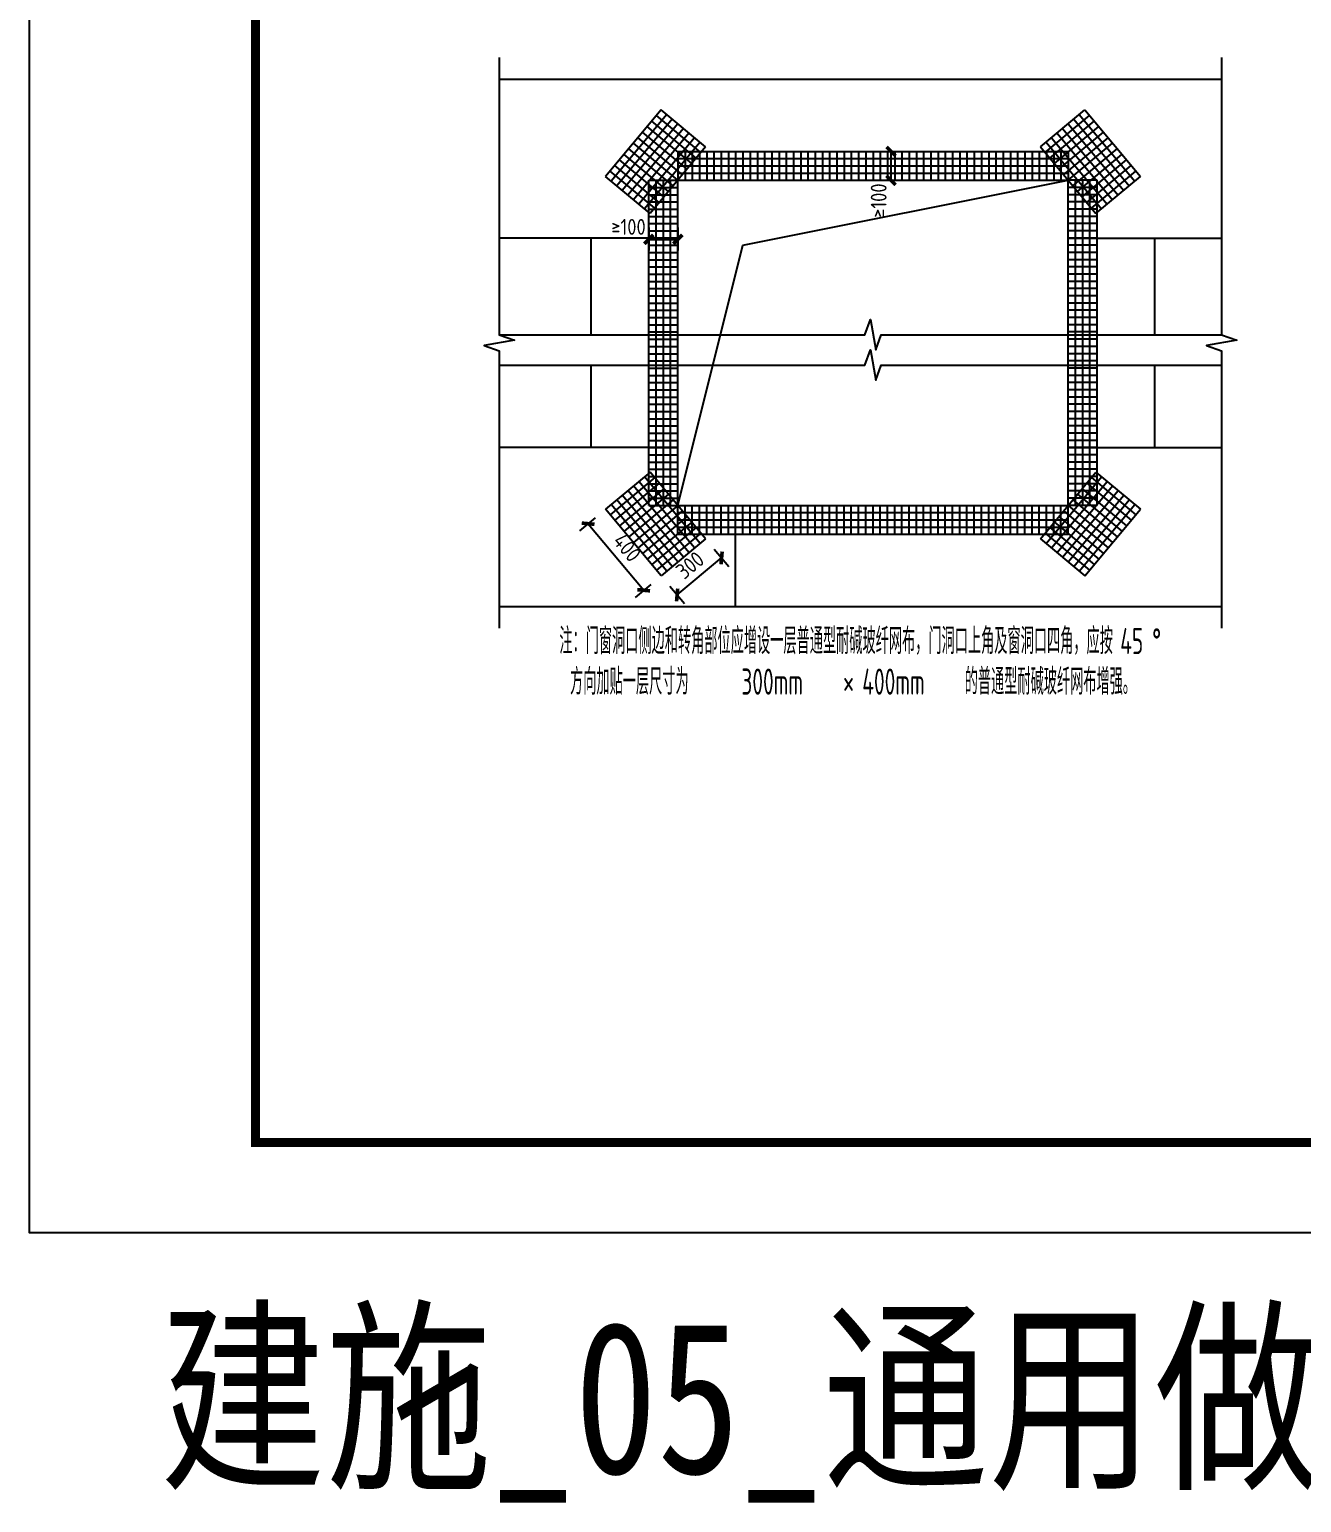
# Model space of a CAD drawing. Extents: x -518115 to 389031, y -231062 to 1628073.
# Drawn here: x -986 to 2533, y 921036 to 925113 of the extents above; entities that cross this region are included whole.
import ezdxf

# ---------------------------------------------------------------- set-up
doc = ezdxf.new("R2010")
doc.units = 0
doc.header["$LTSCALE"] = 1000
doc.header["$MEASUREMENT"] = 0
for name, color, linetype in [('PUB_DIM', 3, 'Continuous'), ('PUB_TEXT', 4, 'Continuous'), ('图框', 140, 'Continuous'), ('导图字', 7, 'Continuous')]:
    doc.layers.add(name, color=color, linetype=linetype)
doc.layers.add('yichutu', color=7, linetype='Continuous', true_color=0xffffff, plot=False)
doc.styles.get("Standard").update_dxf_attribs({"font": 'gbenor.shx', "bigfont": 'gbcbig.shx'})
doc.styles.add('STANDARD_T3', font='gbenor.shx', dxfattribs={"bigfont": 'gbcbig.shx'})
doc.styles.add('黑体', font='')
doc.styles.get('黑体').set_extended_font_data('SimHei')
doc.dimstyles.new('STANDARD&&50', dxfattribs={"dimtxt": 175, "dimasz": 50, "dimexe": 125, "dimexo": 150, "dimgap": 75, "dimtad": 1, "dimdec": 0, "dimzin": 0, "dimdsep": 46, "dimtxsty": 'STANDARD_T3', "dimblk": 'ARCHTICK', "dimcen": 0.09, "dimadec": 0, "dimazin": 0, "dimtfac": 1, "dimtdec": 0, "dimtix": 1, "dimtmove": 2, "dimatfit": 3, "dimfxl": 1, "dimtolj": 1, "dimtzin": 0, "dimarcsym": 0})

# ---------------------------------------------------------------- blocks, each defined once
blk = doc.blocks.new('_ArchTick')
at = {"color": 0, "linetype": 'ByBlock', "const_width": 0.4}
blk.add_lwpolyline([(-0.5, -0.5), (0.5, 0.5)], dxfattribs=at)
blk = doc.blocks.new('*D283')
at = {"layer": 'Defpoints', "color": 0, "transparency": 16777216}
for p in [(993626, 1046248), (993946, 1046248), (993946, 1045968)]:
    blk.add_point(p, dxfattribs=at)
at = {"layer": 'PUB_DIM', "color": 0, "lineweight": -2, "transparency": 16777216}
for p, q in [((993626, 1046098), (993626, 1045843)), ((993946, 1046098), (993946, 1045843)), ((993626, 1045968), (993946, 1045968))]:
    blk.add_line(p, q, dxfattribs=at)
at = {"layer": 'PUB_DIM', "color": 0, "lineweight": -2, "transparency": 16777216, "xscale": 100, "yscale": 100, "zscale": 100, "rotation": 180}
blk.add_blockref('_ArchTick', (993626, 1045968), dxfattribs=at)
at = {"layer": 'PUB_DIM', "color": 0, "lineweight": -2, "transparency": 16777216, "xscale": 100, "yscale": 100, "zscale": 100}
blk.add_blockref('_ArchTick', (993946, 1045968), dxfattribs=at)
at = {"layer": 'PUB_DIM', "color": 0, "transparency": 16777216, "insert": (993401, 1046106), "char_height": 175, "attachment_point": 5, "style": 'STANDARD_T3'}
blk.add_mtext('\\A1;≥100', dxfattribs=at)
blk = doc.blocks.new('*D284')
at = {"layer": 'Defpoints', "color": 0, "transparency": 16777216}
for p in [(996106, 1046942), (996306, 1046942), (996106, 1046622)]:
    blk.add_point(p, dxfattribs=at)
at = {"layer": 'PUB_DIM', "color": 0, "lineweight": -2, "transparency": 16777216}
for p, q in [((996256, 1046942), (996431, 1046942)), ((996306, 1046622), (996306, 1046942)), ((996256, 1046622), (996431, 1046622))]:
    blk.add_line(p, q, dxfattribs=at)
at = {"layer": 'PUB_DIM', "color": 0, "lineweight": -2, "transparency": 16777216, "xscale": 100, "yscale": 100, "zscale": 100}
for p, rotation in [((996306, 1046942), 90), ((996306, 1046622), 270)]:
    blk.add_blockref('_ArchTick', p, dxfattribs=dict(at, rotation=rotation))
at = {"layer": 'PUB_DIM', "color": 0, "transparency": 16777216, "insert": (996169, 1046397), "char_height": 175, "attachment_point": 5, "rotation": 90, "style": 'STANDARD_T3'}
blk.add_mtext('\\A1;≥100', dxfattribs=at)
blk = doc.blocks.new('*D285')
at = {"layer": 'Defpoints', "color": 0, "transparency": 16777216}
for p in [(993147, 1042981), (993762, 1042244), (993569, 1042083)]:
    blk.add_point(p, dxfattribs=at)
at = {"layer": 'PUB_DIM', "color": 0, "lineweight": -2, "transparency": 16777216}
for p, q in [((993032, 1042885), (992858, 1042740)), ((992954, 1042820), (993569, 1042083)), ((993647, 1042148), (993473, 1042003))]:
    blk.add_line(p, q, dxfattribs=at)
at = {"layer": 'PUB_DIM', "color": 0, "lineweight": -2, "transparency": 16777216, "xscale": 100, "yscale": 100, "zscale": 100}
for p, rotation in [((992954, 1042820), 129.8055710922439), ((993569, 1042083), 309.8055710922438)]:
    blk.add_blockref('_ArchTick', p, dxfattribs=dict(at, rotation=rotation))
at = {"layer": 'PUB_DIM', "color": 0, "transparency": 16777216, "insert": (993386, 1042556), "char_height": 175, "attachment_point": 5, "rotation": 309.8056, "style": 'STANDARD_T3'}
blk.add_mtext('\\A1;400', dxfattribs=at)
blk = doc.blocks.new('*D286')
at = {"layer": 'Defpoints', "color": 0, "transparency": 16777216}
for p in [(994254, 1042654), (994431, 1042441), (993762, 1042244)]:
    blk.add_point(p, dxfattribs=at)
at = {"layer": 'PUB_DIM', "color": 0, "lineweight": -2, "transparency": 16777216}
for p, q in [((994350, 1042538), (994511, 1042345)), ((993939, 1042031), (994431, 1042441)), ((993858, 1042129), (994019, 1041935))]:
    blk.add_line(p, q, dxfattribs=at)
at = {"layer": 'PUB_DIM', "color": 0, "lineweight": -2, "transparency": 16777216, "xscale": 100, "yscale": 100, "zscale": 100}
for p, rotation in [((994431, 1042441), 39.8055710922652), ((993939, 1042031), 219.8055710922652)]:
    blk.add_blockref('_ArchTick', p, dxfattribs=dict(at, rotation=rotation))
at = {"layer": 'PUB_DIM', "color": 0, "transparency": 16777216, "insert": (994081, 1042361), "char_height": 175, "attachment_point": 5, "rotation": 39.8056, "style": 'STANDARD_T3'}
blk.add_mtext('\\A1;300', dxfattribs=at)
blk = doc.blocks.new('*D287')
at = {"layer": 'Defpoints', "color": 0, "transparency": 16777216}
for p in [(993626, 1046248), (993946, 1046248), (993946, 1045968)]:
    blk.add_point(p, dxfattribs=at)
at = {"layer": 'PUB_DIM', "color": 0, "lineweight": -2, "transparency": 16777216}
for p, q in [((993626, 1046098), (993626, 1045843)), ((993946, 1046098), (993946, 1045843)), ((993626, 1045968), (993946, 1045968))]:
    blk.add_line(p, q, dxfattribs=at)
at = {"layer": 'PUB_DIM', "color": 0, "lineweight": -2, "transparency": 16777216, "xscale": 100, "yscale": 100, "zscale": 100, "rotation": 180}
blk.add_blockref('_ArchTick', (993626, 1045968), dxfattribs=at)
at = {"layer": 'PUB_DIM', "color": 0, "lineweight": -2, "transparency": 16777216, "xscale": 100, "yscale": 100, "zscale": 100}
blk.add_blockref('_ArchTick', (993946, 1045968), dxfattribs=at)
at = {"layer": 'PUB_DIM', "color": 0, "transparency": 16777216, "insert": (993401, 1046106), "char_height": 175, "attachment_point": 5, "style": 'STANDARD_T3'}
blk.add_mtext('\\A1;≥100', dxfattribs=at)
blk = doc.blocks.new('*D288')
at = {"layer": 'Defpoints', "color": 0, "transparency": 16777216}
for p in [(996106, 1046942), (996306, 1046942), (996106, 1046622)]:
    blk.add_point(p, dxfattribs=at)
at = {"layer": 'PUB_DIM', "color": 0, "lineweight": -2, "transparency": 16777216}
for p, q in [((996256, 1046942), (996431, 1046942)), ((996306, 1046622), (996306, 1046942)), ((996256, 1046622), (996431, 1046622))]:
    blk.add_line(p, q, dxfattribs=at)
at = {"layer": 'PUB_DIM', "color": 0, "lineweight": -2, "transparency": 16777216, "xscale": 100, "yscale": 100, "zscale": 100}
for p, rotation in [((996306, 1046942), 90), ((996306, 1046622), 270)]:
    blk.add_blockref('_ArchTick', p, dxfattribs=dict(at, rotation=rotation))
at = {"layer": 'PUB_DIM', "color": 0, "transparency": 16777216, "insert": (996169, 1046397), "char_height": 175, "attachment_point": 5, "rotation": 90, "style": 'STANDARD_T3'}
blk.add_mtext('\\A1;≥100', dxfattribs=at)
blk = doc.blocks.new('*D289')
at = {"layer": 'Defpoints', "color": 0, "transparency": 16777216}
for p in [(993147, 1042981), (993762, 1042244), (993569, 1042083)]:
    blk.add_point(p, dxfattribs=at)
at = {"layer": 'PUB_DIM', "color": 0, "lineweight": -2, "transparency": 16777216}
for p, q in [((993032, 1042885), (992858, 1042740)), ((992954, 1042820), (993569, 1042083)), ((993647, 1042148), (993473, 1042003))]:
    blk.add_line(p, q, dxfattribs=at)
at = {"layer": 'PUB_DIM', "color": 0, "lineweight": -2, "transparency": 16777216, "xscale": 100, "yscale": 100, "zscale": 100}
for p, rotation in [((992954, 1042820), 129.8055710922439), ((993569, 1042083), 309.8055710922438)]:
    blk.add_blockref('_ArchTick', p, dxfattribs=dict(at, rotation=rotation))
at = {"layer": 'PUB_DIM', "color": 0, "transparency": 16777216, "insert": (993386, 1042556), "char_height": 175, "attachment_point": 5, "rotation": 309.8056, "style": 'STANDARD_T3'}
blk.add_mtext('\\A1;400', dxfattribs=at)
blk = doc.blocks.new('*D290')
at = {"layer": 'Defpoints', "color": 0, "transparency": 16777216}
for p in [(994254, 1042654), (994431, 1042441), (993762, 1042244)]:
    blk.add_point(p, dxfattribs=at)
at = {"layer": 'PUB_DIM', "color": 0, "lineweight": -2, "transparency": 16777216}
for p, q in [((994350, 1042538), (994511, 1042345)), ((993939, 1042031), (994431, 1042441)), ((993858, 1042129), (994019, 1041935))]:
    blk.add_line(p, q, dxfattribs=at)
at = {"layer": 'PUB_DIM', "color": 0, "lineweight": -2, "transparency": 16777216, "xscale": 100, "yscale": 100, "zscale": 100}
for p, rotation in [((994431, 1042441), 39.8055710922652), ((993939, 1042031), 219.8055710922652)]:
    blk.add_blockref('_ArchTick', p, dxfattribs=dict(at, rotation=rotation))
at = {"layer": 'PUB_DIM', "color": 0, "transparency": 16777216, "insert": (994081, 1042361), "char_height": 175, "attachment_point": 5, "rotation": 39.8056, "style": 'STANDARD_T3'}
blk.add_mtext('\\A1;300', dxfattribs=at)
blk = doc.blocks.new('yct-841-594-84100-59399.9999999999-100-1000.0')
at = {"layer": 'yichutu', "color": 7, "true_color": 0xffffff}
blk.add_lwpolyline([(0, 0), (0, 59400), (84100, 59400), (84100, 0)], close=True, dxfattribs=at)
blk = doc.blocks.new('A$C72245D93')
at = {"layer": '图框'}
blk.add_lwpolyline([(0, 0), (21025, 0), (21025, -14850), (0, -14850)], close=True, dxfattribs=at)
blk.add_lwpolyline([(0, 0), (21025, 0), (21025, -14850), (0, -14850)], close=True, dxfattribs=at)
at = {"layer": '图框', "const_width": 25}
blk.add_lwpolyline([(20775, -14600), (20775, -250), (625, -250), (625, -14600)], close=True, dxfattribs=at)
blk = doc.blocks.new('A$C724B30CC')
for p, q in [((-3438.4, 4211.3), (4555.8, 4211.3)), ((-3438.4, 4211.3), (4555.8, 4211.3)), ((-1646.4, 3869.8), (-2261, 3132.3)), ((-1646.4, 3869.8), (-2261, 3132.3)), ((-1585, 3818.5), (-2199.5, 3081.1)), ((-1585, 3818.5), (-2199.5, 3081.1)), ((-1523.5, 3767.3), (-2138.1, 3029.8)), ((-1523.5, 3767.3), (-2138.1, 3029.8)), ((-1206, 3398.6), (-1697.6, 3808.3)), ((-1206, 3398.6), (-1697.6, 3808.3)), ((-1154.8, 3460), (-1646.4, 3869.8)), ((-1154.8, 3460), (-1646.4, 3869.8)), ((2550.7, 3460), (3042.3, 3869.8)), ((2550.7, 3460), (3042.3, 3869.8)), ((2601.9, 3398.6), (3093.5, 3808.3)), ((2601.9, 3398.6), (3093.5, 3808.3)), ((2919.4, 3767.3), (3534, 3029.8)), ((2919.4, 3767.3), (3534, 3029.8)), ((2980.9, 3818.5), (3595.4, 3081.1)), ((2980.9, 3818.5), (3595.4, 3081.1)), ((3042.3, 3869.8), (3656.9, 3132.3)), ((3042.3, 3869.8), (3656.9, 3132.3)), ((-1462.1, 3716.1), (-2076.6, 2978.6)), ((-1462.1, 3716.1), (-2076.6, 2978.6)), ((-1400.6, 3664.9), (-2015.2, 2927.4)), ((-1400.6, 3664.9), (-2015.2, 2927.4)), ((-1339.1, 3613.7), (-1953.7, 2876.2)), ((-1339.1, 3613.7), (-1953.7, 2876.2)), ((-1359.6, 3214.2), (-1851.3, 3623.9)), ((-1359.6, 3214.2), (-1851.3, 3623.9)), ((-1308.4, 3275.7), (-1800.1, 3685.4)), ((-1308.4, 3275.7), (-1800.1, 3685.4)), ((-1257.2, 3337.1), (-1748.9, 3746.8)), ((-1257.2, 3337.1), (-1748.9, 3746.8)), ((2653.1, 3337.1), (3144.7, 3746.8)), ((2653.1, 3337.1), (3144.7, 3746.8)), ((2704.3, 3275.7), (3196, 3685.4)), ((2704.3, 3275.7), (3196, 3685.4)), ((2735, 3613.7), (3349.6, 2876.2)), ((2735, 3613.7), (3349.6, 2876.2)), ((2755.5, 3214.2), (3247.2, 3623.9)), ((2755.5, 3214.2), (3247.2, 3623.9)), ((2796.5, 3664.9), (3411.1, 2927.4)), ((2796.5, 3664.9), (3411.1, 2927.4)), ((2857.9, 3716.1), (3472.5, 2978.6)), ((2857.9, 3716.1), (3472.5, 2978.6)), ((-1513.3, 3029.8), (-2004.9, 3439.6)), ((-1513.3, 3029.8), (-2004.9, 3439.6)), ((-1462.1, 3091.3), (-1953.7, 3501)), ((-1462.1, 3091.3), (-1953.7, 3501)), ((-1410.8, 3152.8), (-1902.5, 3562.5)), ((-1410.8, 3152.8), (-1902.5, 3562.5)), ((-1277.7, 3562.5), (-1892.3, 2825)), ((-1277.7, 3562.5), (-1892.3, 2825)), ((-1216.2, 3511.3), (-1830.8, 2773.8)), ((-1216.2, 3511.3), (-1830.8, 2773.8)), ((-1154.8, 3460), (-1769.3, 2722.5)), ((-1154.8, 3460), (-1769.3, 2722.5)), ((2550.7, 3460), (3165.2, 2722.5)), ((2550.7, 3460), (3165.2, 2722.5)), ((2612.1, 3511.3), (3226.7, 2773.8)), ((2612.1, 3511.3), (3226.7, 2773.8)), ((2673.6, 3562.5), (3288.2, 2825)), ((2673.6, 3562.5), (3288.2, 2825)), ((2806.7, 3152.8), (3298.4, 3562.5)), ((2806.7, 3152.8), (3298.4, 3562.5)), ((2857.9, 3091.3), (3349.6, 3501)), ((2857.9, 3091.3), (3349.6, 3501)), ((2909.2, 3029.8), (3400.8, 3439.6)), ((2909.2, 3029.8), (3400.8, 3439.6)), ((-1615.7, 2906.9), (-2107.4, 3316.6)), ((-1615.7, 2906.9), (-2107.4, 3316.6)), ((-1564.5, 2968.4), (-2056.1, 3378.1)), ((-1564.5, 2968.4), (-2056.1, 3378.1)), ((-1462.1, 3411.3), (-1462.1, 3091.3)), ((-1462.1, 3411.3), (2857.9, 3411.3)), ((-1462.1, 3411.3), (-1462.1, 3091.3)), ((-1462.1, 3411.3), (2857.9, 3411.3)), ((-1462.1, 3331.3), (2857.9, 3331.3)), ((-1462.1, 3331.3), (2857.9, 3331.3)), ((-1382.1, 3411.3), (-1382.1, 3091.3)), ((-1382.1, 3411.3), (-1382.1, 3091.3)), ((-1302.1, 3411.3), (-1302.1, 3091.3)), ((-1302.1, 3411.3), (-1302.1, 3091.3)), ((-1222.1, 3411.3), (-1222.1, 3091.3)), ((-1222.1, 3411.3), (-1222.1, 3091.3)), ((-1142.1, 3411.3), (-1142.1, 3091.3)), ((-1142.1, 3411.3), (-1142.1, 3091.3)), ((-1062.1, 3411.3), (-1062.1, 3091.3)), ((-1062.1, 3411.3), (-1062.1, 3091.3)), ((-982.1, 3411.3), (-982.1, 3091.3)), ((-982.1, 3411.3), (-982.1, 3091.3)), ((-902.1, 3411.3), (-902.1, 3091.3)), ((-902.1, 3411.3), (-902.1, 3091.3)), ((-822.1, 3411.3), (-822.1, 3091.3)), ((-822.1, 3411.3), (-822.1, 3091.3)), ((-742.1, 3411.3), (-742.1, 3091.3)), ((-742.1, 3411.3), (-742.1, 3091.3)), ((-662.1, 3411.3), (-662.1, 3091.3)), ((-662.1, 3411.3), (-662.1, 3091.3)), ((-582.1, 3411.3), (-582.1, 3091.3)), ((-582.1, 3411.3), (-582.1, 3091.3)), ((-502.1, 3411.3), (-502.1, 3091.3)), ((-502.1, 3411.3), (-502.1, 3091.3)), ((-422.1, 3411.3), (-422.1, 3091.3)), ((-422.1, 3411.3), (-422.1, 3091.3)), ((-342.1, 3411.3), (-342.1, 3091.3)), ((-342.1, 3411.3), (-342.1, 3091.3)), ((-262.1, 3411.3), (-262.1, 3091.3)), ((-262.1, 3411.3), (-262.1, 3091.3)), ((-182.1, 3411.3), (-182.1, 3091.3)), ((-182.1, 3411.3), (-182.1, 3091.3)), ((-102.1, 3411.3), (-102.1, 3091.3)), ((-102.1, 3411.3), (-102.1, 3091.3)), ((-22.1, 3411.3), (-22.1, 3091.3)), ((-22.1, 3411.3), (-22.1, 3091.3)), ((57.9, 3411.3), (57.9, 3091.3)), ((57.9, 3411.3), (57.9, 3091.3)), ((137.9, 3411.3), (137.9, 3091.3)), ((137.9, 3411.3), (137.9, 3091.3)), ((217.9, 3411.3), (217.9, 3091.3)), ((217.9, 3411.3), (217.9, 3091.3)), ((297.9, 3411.3), (297.9, 3091.3)), ((297.9, 3411.3), (297.9, 3091.3)), ((377.9, 3411.3), (377.9, 3091.3)), ((377.9, 3411.3), (377.9, 3091.3)), ((457.9, 3411.3), (457.9, 3091.3)), ((457.9, 3411.3), (457.9, 3091.3)), ((537.9, 3411.3), (537.9, 3091.3)), ((537.9, 3411.3), (537.9, 3091.3)), ((617.9, 3411.3), (617.9, 3091.3)), ((617.9, 3411.3), (617.9, 3091.3)), ((697.9, 3411.3), (697.9, 3091.3)), ((697.9, 3411.3), (697.9, 3091.3)), ((777.9, 3411.3), (777.9, 3091.3)), ((777.9, 3411.3), (777.9, 3091.3)), ((857.9, 3411.3), (857.9, 3091.3)), ((857.9, 3411.3), (857.9, 3091.3)), ((937.9, 3411.3), (937.9, 3091.3)), ((937.9, 3411.3), (937.9, 3091.3)), ((1017.9, 3411.3), (1017.9, 3091.3)), ((1017.9, 3411.3), (1017.9, 3091.3)), ((1097.9, 3411.3), (1097.9, 3091.3)), ((1097.9, 3411.3), (1097.9, 3091.3)), ((1177.9, 3411.3), (1177.9, 3091.3)), ((1177.9, 3411.3), (1177.9, 3091.3)), ((1257.9, 3411.3), (1257.9, 3091.3)), ((1257.9, 3411.3), (1257.9, 3091.3)), ((1337.9, 3411.3), (1337.9, 3091.3)), ((1337.9, 3411.3), (1337.9, 3091.3)), ((1417.9, 3411.3), (1417.9, 3091.3)), ((1417.9, 3411.3), (1417.9, 3091.3)), ((1497.9, 3411.3), (1497.9, 3091.3)), ((1497.9, 3411.3), (1497.9, 3091.3)), ((1577.9, 3411.3), (1577.9, 3091.3)), ((1577.9, 3411.3), (1577.9, 3091.3)), ((1657.9, 3411.3), (1657.9, 3091.3)), ((1657.9, 3411.3), (1657.9, 3091.3)), ((1737.9, 3411.3), (1737.9, 3091.3)), ((1737.9, 3411.3), (1737.9, 3091.3)), ((1817.9, 3411.3), (1817.9, 3091.3)), ((1817.9, 3411.3), (1817.9, 3091.3)), ((1897.9, 3411.3), (1897.9, 3091.3)), ((1897.9, 3411.3), (1897.9, 3091.3)), ((1977.9, 3411.3), (1977.9, 3091.3)), ((1977.9, 3411.3), (1977.9, 3091.3)), ((2057.9, 3411.3), (2057.9, 3091.3)), ((2057.9, 3411.3), (2057.9, 3091.3)), ((2137.9, 3411.3), (2137.9, 3091.3)), ((2137.9, 3411.3), (2137.9, 3091.3)), ((2217.9, 3411.3), (2217.9, 3091.3)), ((2217.9, 3411.3), (2217.9, 3091.3)), ((2297.9, 3411.3), (2297.9, 3091.3)), ((2297.9, 3411.3), (2297.9, 3091.3)), ((2377.9, 3411.3), (2377.9, 3091.3)), ((2377.9, 3411.3), (2377.9, 3091.3)), ((2457.9, 3411.3), (2457.9, 3091.3)), ((2457.9, 3411.3), (2457.9, 3091.3)), ((2537.9, 3411.3), (2537.9, 3091.3)), ((2537.9, 3411.3), (2537.9, 3091.3)), ((2617.9, 3411.3), (2617.9, 3091.3)), ((2617.9, 3411.3), (2617.9, 3091.3)), ((2697.9, 3411.3), (2697.9, 3091.3)), ((2697.9, 3411.3), (2697.9, 3091.3)), ((2777.9, 3411.3), (2777.9, 3091.3)), ((2777.9, 3411.3), (2777.9, 3091.3)), ((2857.9, 3411.3), (2857.9, 3091.3)), ((2857.9, 3411.3), (2857.9, 3091.3)), ((2960.4, 2968.4), (3452, 3378.1)), ((2960.4, 2968.4), (3452, 3378.1)), ((3011.6, 2906.9), (3503.3, 3316.6)), ((3011.6, 2906.9), (3503.3, 3316.6)), ((-1769.3, 2722.5), (-2261, 3132.3)), ((-1769.3, 2722.5), (-2261, 3132.3)), ((-1718.1, 2784), (-2209.8, 3193.7)), ((-1718.1, 2784), (-2209.8, 3193.7)), ((-1666.9, 2845.5), (-2158.6, 3255.2)), ((-1666.9, 2845.5), (-2158.6, 3255.2)), ((-1462.1, 3251.3), (2857.9, 3251.3)), ((-1462.1, 3251.3), (2857.9, 3251.3)), ((-1462.1, 3171.3), (2857.9, 3171.3)), ((-1462.1, 3171.3), (2857.9, 3171.3)), ((3062.8, 2845.5), (3554.5, 3255.2)), ((3062.8, 2845.5), (3554.5, 3255.2)), ((3114, 2784), (3605.7, 3193.7)), ((3114, 2784), (3605.7, 3193.7)), ((3165.2, 2722.5), (3656.9, 3132.3)), ((3165.2, 2722.5), (3656.9, 3132.3)), ((-1782.1, -508.7), (-1782.1, 3091.3)), ((-1782.1, 3091.3), (-1462.1, 3091.3)), ((-1782.1, -508.7), (-1782.1, 3091.3)), ((-1782.1, 3091.3), (-1462.1, 3091.3)), ((-1782.1, 3011.3), (-1462.1, 3011.3)), ((-1782.1, 3011.3), (-1462.1, 3011.3)), ((-1702.1, -508.7), (-1702.1, 3091.3)), ((-1702.1, -508.7), (-1702.1, 3091.3)), ((-1622.1, -508.7), (-1622.1, 3091.3)), ((-1622.1, -508.7), (-1622.1, 3091.3)), ((-1542.1, -508.7), (-1542.1, 3091.3)), ((-1542.1, -508.7), (-1542.1, 3091.3)), ((-1462.1, 3091.3), (2857.9, 3091.3)), ((-1462.1, -508.7), (-1462.1, 3091.3)), ((-1462.1, 3091.3), (2857.9, 3091.3)), ((-1462.1, -508.7), (-1462.1, 3091.3)), ((-742.1, 2371.3), (2857.9, 3091.3)), ((-742.1, 2371.3), (2857.9, 3091.3)), ((2857.9, -508.7), (2857.9, 3091.3)), ((3177.9, 3091.3), (2857.9, 3091.3)), ((2857.9, -508.7), (2857.9, 3091.3)), ((3177.9, 3091.3), (2857.9, 3091.3)), ((3177.9, 3011.3), (2857.9, 3011.3)), ((3177.9, 3011.3), (2857.9, 3011.3)), ((2937.9, -508.7), (2937.9, 3091.3)), ((2937.9, -508.7), (2937.9, 3091.3)), ((3017.9, -508.7), (3017.9, 3091.3)), ((3017.9, -508.7), (3017.9, 3091.3)), ((3097.9, -508.7), (3097.9, 3091.3)), ((3097.9, -508.7), (3097.9, 3091.3)), ((3177.9, -508.7), (3177.9, 3091.3)), ((3177.9, -508.7), (3177.9, 3091.3)), ((-1782.1, 2931.3), (-1462.1, 2931.3)), ((-1782.1, 2931.3), (-1462.1, 2931.3)), ((-1782.1, 2851.3), (-1462.1, 2851.3)), ((-1782.1, 2851.3), (-1462.1, 2851.3)), ((3177.9, 2931.3), (2857.9, 2931.3)), ((3177.9, 2931.3), (2857.9, 2931.3)), ((3177.9, 2851.3), (2857.9, 2851.3)), ((3177.9, 2851.3), (2857.9, 2851.3)), ((-1782.1, 2771.3), (-1462.1, 2771.3)), ((-1782.1, 2771.3), (-1462.1, 2771.3)), ((-1782.1, 2691.3), (-1462.1, 2691.3)), ((-1782.1, 2691.3), (-1462.1, 2691.3)), ((-1782.1, 2611.3), (-1462.1, 2611.3)), ((-1782.1, 2611.3), (-1462.1, 2611.3)), ((3177.9, 2771.3), (2857.9, 2771.3)), ((3177.9, 2771.3), (2857.9, 2771.3)), ((3177.9, 2691.3), (2857.9, 2691.3)), ((3177.9, 2691.3), (2857.9, 2691.3)), ((3177.9, 2611.3), (2857.9, 2611.3)), ((3177.9, 2611.3), (2857.9, 2611.3)), ((-1462.1, 2451.3), (-3438.4, 2451.3)), ((-1462.1, 2451.3), (-3438.4, 2451.3)), ((-2422.1, 1381.3), (-2422.1, 2451.3)), ((-2422.1, 1381.3), (-2422.1, 2451.3)), ((-1782.1, 2531.3), (-1462.1, 2531.3)), ((-1782.1, 2531.3), (-1462.1, 2531.3)), ((-1782.1, 2451.3), (-1462.1, 2451.3)), ((-1782.1, 2451.3), (-1462.1, 2451.3)), ((3177.9, 2531.3), (2857.9, 2531.3)), ((3177.9, 2531.3), (2857.9, 2531.3)), ((2857.9, 2451.3), (4555.8, 2451.3)), ((3177.9, 2451.3), (2857.9, 2451.3)), ((2857.9, 2451.3), (4555.8, 2451.3)), ((3177.9, 2451.3), (2857.9, 2451.3)), ((3817.9, 1381.3), (3817.9, 2451.3)), ((3817.9, 1381.3), (3817.9, 2451.3)), ((-1782.1, 2371.3), (-1462.1, 2371.3)), ((-1782.1, 2371.3), (-1462.1, 2371.3)), ((-1782.1, 2291.3), (-1462.1, 2291.3)), ((-1782.1, 2291.3), (-1462.1, 2291.3)), ((-1462.1, -508.7), (-742.1, 2371.3)), ((-1462.1, -508.7), (-742.1, 2371.3)), ((3177.9, 2371.3), (2857.9, 2371.3)), ((3177.9, 2371.3), (2857.9, 2371.3)), ((3177.9, 2291.3), (2857.9, 2291.3)), ((3177.9, 2291.3), (2857.9, 2291.3)), ((-1782.1, 2211.3), (-1462.1, 2211.3)), ((-1782.1, 2211.3), (-1462.1, 2211.3)), ((-1782.1, 2131.3), (-1462.1, 2131.3)), ((-1782.1, 2131.3), (-1462.1, 2131.3)), ((3177.9, 2211.3), (2857.9, 2211.3)), ((3177.9, 2211.3), (2857.9, 2211.3)), ((3177.9, 2131.3), (2857.9, 2131.3)), ((3177.9, 2131.3), (2857.9, 2131.3)), ((-1782.1, 2051.3), (-1462.1, 2051.3)), ((-1782.1, 2051.3), (-1462.1, 2051.3)), ((-1782.1, 1971.3), (-1462.1, 1971.3)), ((-1782.1, 1971.3), (-1462.1, 1971.3)), ((3177.9, 2051.3), (2857.9, 2051.3)), ((3177.9, 2051.3), (2857.9, 2051.3)), ((3177.9, 1971.3), (2857.9, 1971.3)), ((3177.9, 1971.3), (2857.9, 1971.3)), ((-1782.1, 1891.3), (-1462.1, 1891.3)), ((-1782.1, 1891.3), (-1462.1, 1891.3)), ((-1782.1, 1811.3), (-1462.1, 1811.3)), ((-1782.1, 1811.3), (-1462.1, 1811.3)), ((3177.9, 1891.3), (2857.9, 1891.3)), ((3177.9, 1891.3), (2857.9, 1891.3)), ((3177.9, 1811.3), (2857.9, 1811.3)), ((3177.9, 1811.3), (2857.9, 1811.3)), ((-1782.1, 1731.3), (-1462.1, 1731.3)), ((-1782.1, 1731.3), (-1462.1, 1731.3)), ((-1782.1, 1651.3), (-1462.1, 1651.3)), ((-1782.1, 1651.3), (-1462.1, 1651.3)), ((3177.9, 1731.3), (2857.9, 1731.3)), ((3177.9, 1731.3), (2857.9, 1731.3)), ((3177.9, 1651.3), (2857.9, 1651.3)), ((3177.9, 1651.3), (2857.9, 1651.3)), ((-1782.1, 1571.3), (-1462.1, 1571.3)), ((-1782.1, 1571.3), (-1462.1, 1571.3)), ((-1782.1, 1491.3), (-1462.1, 1491.3)), ((-1782.1, 1491.3), (-1462.1, 1491.3)), ((3177.9, 1571.3), (2857.9, 1571.3)), ((3177.9, 1571.3), (2857.9, 1571.3)), ((3177.9, 1491.3), (2857.9, 1491.3)), ((3177.9, 1491.3), (2857.9, 1491.3)), ((-1782.1, 1411.3), (-1462.1, 1411.3)), ((-1782.1, 1411.3), (-1462.1, 1411.3)), ((-1782.1, 1331.3), (-1462.1, 1331.3)), ((-1782.1, 1331.3), (-1462.1, 1331.3)), ((3177.9, 1411.3), (2857.9, 1411.3)), ((3177.9, 1411.3), (2857.9, 1411.3)), ((3177.9, 1331.3), (2857.9, 1331.3)), ((3177.9, 1331.3), (2857.9, 1331.3)), ((-1782.1, 1251.3), (-1462.1, 1251.3)), ((-1782.1, 1251.3), (-1462.1, 1251.3)), ((-1782.1, 1171.3), (-1462.1, 1171.3)), ((-1782.1, 1171.3), (-1462.1, 1171.3)), ((3177.9, 1251.3), (2857.9, 1251.3)), ((3177.9, 1251.3), (2857.9, 1251.3)), ((3177.9, 1171.3), (2857.9, 1171.3)), ((3177.9, 1171.3), (2857.9, 1171.3)), ((-2422.1, 131.3), (-2422.1, 1044.2)), ((-2422.1, 131.3), (-2422.1, 1044.2)), ((-1782.1, 1091.3), (-1462.1, 1091.3)), ((-1782.1, 1091.3), (-1462.1, 1091.3)), ((-1782.1, 1011.3), (-1462.1, 1011.3)), ((-1782.1, 1011.3), (-1462.1, 1011.3)), ((3177.9, 1091.3), (2857.9, 1091.3)), ((3177.9, 1091.3), (2857.9, 1091.3)), ((3177.9, 1011.3), (2857.9, 1011.3)), ((3177.9, 1011.3), (2857.9, 1011.3)), ((3817.9, 131.3), (3817.9, 1044.2)), ((3817.9, 131.3), (3817.9, 1044.2)), ((-1782.1, 931.3), (-1462.1, 931.3)), ((-1782.1, 931.3), (-1462.1, 931.3)), ((-1782.1, 851.3), (-1462.1, 851.3)), ((-1782.1, 851.3), (-1462.1, 851.3)), ((3177.9, 931.3), (2857.9, 931.3)), ((3177.9, 931.3), (2857.9, 931.3)), ((3177.9, 851.3), (2857.9, 851.3)), ((3177.9, 851.3), (2857.9, 851.3)), ((-1782.1, 771.3), (-1462.1, 771.3)), ((-1782.1, 771.3), (-1462.1, 771.3)), ((-1782.1, 691.3), (-1462.1, 691.3)), ((-1782.1, 691.3), (-1462.1, 691.3)), ((3177.9, 771.3), (2857.9, 771.3)), ((3177.9, 771.3), (2857.9, 771.3)), ((3177.9, 691.3), (2857.9, 691.3)), ((3177.9, 691.3), (2857.9, 691.3)), ((-1782.1, 611.3), (-1462.1, 611.3)), ((-1782.1, 611.3), (-1462.1, 611.3)), ((-1782.1, 531.3), (-1462.1, 531.3)), ((-1782.1, 531.3), (-1462.1, 531.3)), ((3177.9, 611.3), (2857.9, 611.3)), ((3177.9, 611.3), (2857.9, 611.3)), ((3177.9, 531.3), (2857.9, 531.3)), ((3177.9, 531.3), (2857.9, 531.3)), ((-1782.1, 451.3), (-1462.1, 451.3)), ((-1782.1, 451.3), (-1462.1, 451.3)), ((-1782.1, 371.3), (-1462.1, 371.3)), ((-1782.1, 371.3), (-1462.1, 371.3)), ((3177.9, 451.3), (2857.9, 451.3)), ((3177.9, 451.3), (2857.9, 451.3)), ((3177.9, 371.3), (2857.9, 371.3)), ((3177.9, 371.3), (2857.9, 371.3)), ((-1782.1, 291.3), (-1462.1, 291.3)), ((-1782.1, 291.3), (-1462.1, 291.3)), ((-1782.1, 211.3), (-1462.1, 211.3)), ((-1782.1, 211.3), (-1462.1, 211.3)), ((3177.9, 291.3), (2857.9, 291.3)), ((3177.9, 291.3), (2857.9, 291.3)), ((3177.9, 211.3), (2857.9, 211.3)), ((3177.9, 211.3), (2857.9, 211.3)), ((-1462.1, 131.3), (-3438.4, 131.3)), ((-1462.1, 131.3), (-3438.4, 131.3)), ((-1782.1, 131.3), (-1462.1, 131.3)), ((-1782.1, 131.3), (-1462.1, 131.3)), ((-1782.1, 51.3), (-1462.1, 51.3)), ((-1782.1, 51.3), (-1462.1, 51.3)), ((2857.9, 131.3), (4555.8, 131.3)), ((3177.9, 131.3), (2857.9, 131.3)), ((2857.9, 131.3), (4555.8, 131.3)), ((3177.9, 131.3), (2857.9, 131.3)), ((3177.9, 51.3), (2857.9, 51.3)), ((3177.9, 51.3), (2857.9, 51.3)), ((-1769.3, -140), (-2261, -549.7)), ((-1769.3, -140), (-2261, -549.7)), ((-1782.1, -28.7), (-1462.1, -28.7)), ((-1782.1, -28.7), (-1462.1, -28.7)), ((-1782.1, -108.7), (-1462.1, -108.7)), ((-1782.1, -108.7), (-1462.1, -108.7)), ((-1154.8, -877.5), (-1769.3, -140)), ((-1154.8, -877.5), (-1769.3, -140)), ((2550.7, -877.5), (3165.2, -140)), ((2550.7, -877.5), (3165.2, -140)), ((3177.9, -28.7), (2857.9, -28.7)), ((3177.9, -28.7), (2857.9, -28.7)), ((3177.9, -108.7), (2857.9, -108.7)), ((3177.9, -108.7), (2857.9, -108.7)), ((3165.2, -140), (3656.9, -549.7)), ((3165.2, -140), (3656.9, -549.7)), ((-1718.1, -201.4), (-2209.8, -611.1)), ((-1718.1, -201.4), (-2209.8, -611.1)), ((-1666.9, -262.9), (-2158.6, -672.6)), ((-1666.9, -262.9), (-2158.6, -672.6)), ((-1615.7, -324.3), (-2107.4, -734.1)), ((-1615.7, -324.3), (-2107.4, -734.1)), ((-1339.1, -1031.1), (-1953.7, -293.6)), ((-1339.1, -1031.1), (-1953.7, -293.6)), ((-1277.7, -979.9), (-1892.3, -242.4)), ((-1277.7, -979.9), (-1892.3, -242.4)), ((-1216.2, -928.7), (-1830.8, -191.2)), ((-1216.2, -928.7), (-1830.8, -191.2)), ((-1782.1, -188.7), (-1462.1, -188.7)), ((-1782.1, -188.7), (-1462.1, -188.7)), ((-1782.1, -268.7), (-1462.1, -268.7)), ((-1782.1, -268.7), (-1462.1, -268.7)), ((2612.1, -928.7), (3226.7, -191.2)), ((2612.1, -928.7), (3226.7, -191.2)), ((2673.6, -979.9), (3288.2, -242.4)), ((2673.6, -979.9), (3288.2, -242.4)), ((2735, -1031.1), (3349.6, -293.6)), ((2735, -1031.1), (3349.6, -293.6)), ((3177.9, -188.7), (2857.9, -188.7)), ((3177.9, -188.7), (2857.9, -188.7)), ((3177.9, -268.7), (2857.9, -268.7)), ((3177.9, -268.7), (2857.9, -268.7)), ((3011.6, -324.3), (3503.3, -734.1)), ((3011.6, -324.3), (3503.3, -734.1)), ((3062.8, -262.9), (3554.5, -672.6)), ((3062.8, -262.9), (3554.5, -672.6)), ((3114, -201.4), (3605.7, -611.1)), ((3114, -201.4), (3605.7, -611.1)), ((-1523.5, -1184.7), (-2138.1, -447.2)), ((-1523.5, -1184.7), (-2138.1, -447.2)), ((-1462.1, -1133.5), (-2076.6, -396)), ((-1462.1, -1133.5), (-2076.6, -396)), ((-1564.5, -385.8), (-2056.1, -795.5)), ((-1564.5, -385.8), (-2056.1, -795.5)), ((-1400.6, -1082.3), (-2015.2, -344.8)), ((-1400.6, -1082.3), (-2015.2, -344.8)), ((-1513.3, -447.2), (-2004.9, -857)), ((-1513.3, -447.2), (-2004.9, -857)), ((-1782.1, -348.7), (-1462.1, -348.7)), ((-1782.1, -348.7), (-1462.1, -348.7)), ((-1782.1, -428.7), (-1462.1, -428.7)), ((-1782.1, -428.7), (-1462.1, -428.7)), ((2796.5, -1082.3), (3411.1, -344.8)), ((2796.5, -1082.3), (3411.1, -344.8)), ((3177.9, -348.7), (2857.9, -348.7)), ((3177.9, -348.7), (2857.9, -348.7)), ((2857.9, -1133.5), (3472.5, -396)), ((2857.9, -1133.5), (3472.5, -396)), ((3177.9, -428.7), (2857.9, -428.7)), ((3177.9, -428.7), (2857.9, -428.7)), ((2909.2, -447.2), (3400.8, -857)), ((2909.2, -447.2), (3400.8, -857)), ((2919.4, -1184.7), (3534, -447.2)), ((2919.4, -1184.7), (3534, -447.2)), ((2960.4, -385.8), (3452, -795.5)), ((2960.4, -385.8), (3452, -795.5)), ((-1646.4, -1287.2), (-2261, -549.7)), ((-1646.4, -1287.2), (-2261, -549.7)), ((-1585, -1236), (-2199.5, -498.5)), ((-1585, -1236), (-2199.5, -498.5)), ((-1462.1, -508.7), (-1953.7, -918.4)), ((-1462.1, -508.7), (-1953.7, -918.4)), ((-1410.8, -570.2), (-1902.5, -979.9)), ((-1410.8, -570.2), (-1902.5, -979.9)), ((-1359.6, -631.6), (-1851.3, -1041.3)), ((-1359.6, -631.6), (-1851.3, -1041.3)), ((-1782.1, -508.7), (-1462.1, -508.7)), ((-1782.1, -508.7), (-1462.1, -508.7)), ((-1462.1, -508.7), (2857.9, -508.7)), ((-1462.1, -828.7), (-1462.1, -508.7)), ((-1462.1, -508.7), (2857.9, -508.7)), ((-1462.1, -828.7), (-1462.1, -508.7)), ((-1462.1, -588.7), (2857.9, -588.7)), ((-1462.1, -588.7), (2857.9, -588.7)), ((-1382.1, -828.7), (-1382.1, -508.7)), ((-1382.1, -828.7), (-1382.1, -508.7)), ((-1302.1, -828.7), (-1302.1, -508.7)), ((-1302.1, -828.7), (-1302.1, -508.7)), ((-1222.1, -828.7), (-1222.1, -508.7)), ((-1222.1, -828.7), (-1222.1, -508.7)), ((-1142.1, -828.7), (-1142.1, -508.7)), ((-1142.1, -828.7), (-1142.1, -508.7)), ((-1062.1, -828.7), (-1062.1, -508.7)), ((-1062.1, -828.7), (-1062.1, -508.7)), ((-982.1, -828.7), (-982.1, -508.7)), ((-982.1, -828.7), (-982.1, -508.7)), ((-902.1, -828.7), (-902.1, -508.7)), ((-902.1, -828.7), (-902.1, -508.7)), ((-822.1, -1628.7), (-822.1, -508.7)), ((-822.1, -828.7), (-822.1, -508.7)), ((-822.1, -1628.7), (-822.1, -508.7)), ((-822.1, -828.7), (-822.1, -508.7)), ((-742.1, -828.7), (-742.1, -508.7)), ((-742.1, -828.7), (-742.1, -508.7)), ((-662.1, -828.7), (-662.1, -508.7)), ((-662.1, -828.7), (-662.1, -508.7)), ((-582.1, -828.7), (-582.1, -508.7)), ((-582.1, -828.7), (-582.1, -508.7)), ((-502.1, -828.7), (-502.1, -508.7)), ((-502.1, -828.7), (-502.1, -508.7)), ((-422.1, -828.7), (-422.1, -508.7)), ((-422.1, -828.7), (-422.1, -508.7)), ((-342.1, -828.7), (-342.1, -508.7)), ((-342.1, -828.7), (-342.1, -508.7)), ((-262.1, -828.7), (-262.1, -508.7)), ((-262.1, -828.7), (-262.1, -508.7)), ((-182.1, -828.7), (-182.1, -508.7)), ((-182.1, -828.7), (-182.1, -508.7)), ((-102.1, -828.7), (-102.1, -508.7)), ((-102.1, -828.7), (-102.1, -508.7)), ((-22.1, -828.7), (-22.1, -508.7)), ((-22.1, -828.7), (-22.1, -508.7)), ((57.9, -828.7), (57.9, -508.7)), ((57.9, -828.7), (57.9, -508.7)), ((137.9, -828.7), (137.9, -508.7)), ((137.9, -828.7), (137.9, -508.7)), ((217.9, -828.7), (217.9, -508.7)), ((217.9, -828.7), (217.9, -508.7)), ((297.9, -828.7), (297.9, -508.7)), ((297.9, -828.7), (297.9, -508.7)), ((377.9, -828.7), (377.9, -508.7)), ((377.9, -828.7), (377.9, -508.7)), ((457.9, -828.7), (457.9, -508.7)), ((457.9, -828.7), (457.9, -508.7)), ((537.9, -828.7), (537.9, -508.7)), ((537.9, -828.7), (537.9, -508.7)), ((617.9, -828.7), (617.9, -508.7)), ((617.9, -828.7), (617.9, -508.7)), ((697.9, -828.7), (697.9, -508.7)), ((697.9, -828.7), (697.9, -508.7)), ((777.9, -828.7), (777.9, -508.7)), ((777.9, -828.7), (777.9, -508.7)), ((857.9, -828.7), (857.9, -508.7)), ((857.9, -828.7), (857.9, -508.7)), ((937.9, -828.7), (937.9, -508.7)), ((937.9, -828.7), (937.9, -508.7)), ((1017.9, -828.7), (1017.9, -508.7)), ((1017.9, -828.7), (1017.9, -508.7)), ((1097.9, -828.7), (1097.9, -508.7)), ((1097.9, -828.7), (1097.9, -508.7)), ((1177.9, -828.7), (1177.9, -508.7)), ((1177.9, -828.7), (1177.9, -508.7)), ((1257.9, -828.7), (1257.9, -508.7)), ((1257.9, -828.7), (1257.9, -508.7)), ((1337.9, -828.7), (1337.9, -508.7)), ((1337.9, -828.7), (1337.9, -508.7)), ((1417.9, -828.7), (1417.9, -508.7)), ((1417.9, -828.7), (1417.9, -508.7)), ((1497.9, -828.7), (1497.9, -508.7)), ((1497.9, -828.7), (1497.9, -508.7)), ((1577.9, -828.7), (1577.9, -508.7)), ((1577.9, -828.7), (1577.9, -508.7)), ((1657.9, -828.7), (1657.9, -508.7)), ((1657.9, -828.7), (1657.9, -508.7)), ((1737.9, -828.7), (1737.9, -508.7)), ((1737.9, -828.7), (1737.9, -508.7)), ((1817.9, -828.7), (1817.9, -508.7)), ((1817.9, -828.7), (1817.9, -508.7)), ((1897.9, -828.7), (1897.9, -508.7)), ((1897.9, -828.7), (1897.9, -508.7)), ((1977.9, -828.7), (1977.9, -508.7)), ((1977.9, -828.7), (1977.9, -508.7)), ((2057.9, -828.7), (2057.9, -508.7)), ((2057.9, -828.7), (2057.9, -508.7)), ((2137.9, -828.7), (2137.9, -508.7)), ((2137.9, -828.7), (2137.9, -508.7)), ((2217.9, -828.7), (2217.9, -508.7)), ((2217.9, -828.7), (2217.9, -508.7)), ((2297.9, -828.7), (2297.9, -508.7)), ((2297.9, -828.7), (2297.9, -508.7)), ((2377.9, -828.7), (2377.9, -508.7)), ((2377.9, -828.7), (2377.9, -508.7)), ((2457.9, -828.7), (2457.9, -508.7)), ((2457.9, -828.7), (2457.9, -508.7)), ((2537.9, -828.7), (2537.9, -508.7)), ((2537.9, -828.7), (2537.9, -508.7)), ((2617.9, -828.7), (2617.9, -508.7)), ((2617.9, -828.7), (2617.9, -508.7)), ((2697.9, -828.7), (2697.9, -508.7)), ((2697.9, -828.7), (2697.9, -508.7)), ((2755.5, -631.6), (3247.2, -1041.3)), ((2755.5, -631.6), (3247.2, -1041.3)), ((2777.9, -828.7), (2777.9, -508.7)), ((2777.9, -828.7), (2777.9, -508.7)), ((2806.7, -570.2), (3298.4, -979.9)), ((2806.7, -570.2), (3298.4, -979.9)), ((2857.9, -508.7), (3349.6, -918.4)), ((3177.9, -508.7), (2857.9, -508.7)), ((2857.9, -828.7), (2857.9, -508.7)), ((2857.9, -508.7), (3349.6, -918.4)), ((3177.9, -508.7), (2857.9, -508.7)), ((2857.9, -828.7), (2857.9, -508.7)), ((2980.9, -1236), (3595.4, -498.5)), ((2980.9, -1236), (3595.4, -498.5)), ((3042.3, -1287.2), (3656.9, -549.7)), ((3042.3, -1287.2), (3656.9, -549.7)), ((-1308.4, -693.1), (-1800.1, -1102.8)), ((-1308.4, -693.1), (-1800.1, -1102.8)), ((-1257.2, -754.5), (-1748.9, -1164.3)), ((-1257.2, -754.5), (-1748.9, -1164.3)), ((-1462.1, -668.7), (2857.9, -668.7)), ((-1462.1, -668.7), (2857.9, -668.7)), ((-1462.1, -748.7), (2857.9, -748.7)), ((-1462.1, -748.7), (2857.9, -748.7)), ((2653.1, -754.5), (3144.7, -1164.3)), ((2653.1, -754.5), (3144.7, -1164.3)), ((2704.3, -693.1), (3196, -1102.8)), ((2704.3, -693.1), (3196, -1102.8)), ((-1206, -816), (-1697.6, -1225.7)), ((-1206, -816), (-1697.6, -1225.7)), ((-1154.8, -877.5), (-1646.4, -1287.2)), ((-1154.8, -877.5), (-1646.4, -1287.2)), ((-1462.1, -828.7), (2857.9, -828.7)), ((-1462.1, -828.7), (2857.9, -828.7)), ((2550.7, -877.5), (3042.3, -1287.2)), ((2550.7, -877.5), (3042.3, -1287.2)), ((2601.9, -816), (3093.5, -1225.7)), ((2601.9, -816), (3093.5, -1225.7)), ((-3438.4, -1628.7), (4555.8, -1628.7)), ((-3438.4, -1628.7), (4555.8, -1628.7))]:
    blk.add_line(p, q)
at = {"layer": 'PUB_DIM'}
for points in [[(-3438.4, 4451.3), (-3438.4, 1381.3), (-3270.4, 1320.1), (-3606.4, 1260.9), (-3438.4, 1201.3), (-3438.4, -1868.7)], [(-3438.4, 4451.3), (-3438.4, 1381.3), (-3270.4, 1320.1), (-3606.4, 1260.9), (-3438.4, 1201.3), (-3438.4, -1868.7)], [(4555.8, 4451.3), (4555.8, 1381.3), (4723.8, 1320.1), (4387.8, 1260.9), (4555.8, 1201.3), (4555.8, -1868.7)], [(4555.8, 4451.3), (4555.8, 1381.3), (4723.8, 1320.1), (4387.8, 1260.9), (4555.8, 1201.3), (4555.8, -1868.7)], [(-3438.4, 1381.3), (607.9, 1381.3), (669.1, 1549.3), (728.3, 1213.3), (787.9, 1381.3), (4555.8, 1381.3)], [(-3438.4, 1381.3), (607.9, 1381.3), (669.1, 1549.3), (728.3, 1213.3), (787.9, 1381.3), (4555.8, 1381.3)], [(-3438.4, 1044.2), (607.9, 1044.2), (669.1, 1212.2), (728.3, 876.2), (787.9, 1044.2), (4555.8, 1044.2)], [(-3438.4, 1044.2), (607.9, 1044.2), (669.1, 1212.2), (728.3, 876.2), (787.9, 1044.2), (4555.8, 1044.2)]]:
    blk.add_lwpolyline(points, dxfattribs=at)
at = {"layer": 'PUB_TEXT', "width": 0.7}
for s, height, p in [('注：门窗洞口侧边和转角部位应增设一层普通型耐碱玻纤网布，门洞口上角及窗洞口四角，应按', 289.362, (-2772.8, -2154.9)), ('注：门窗洞口侧边和转角部位应增设一层普通型耐碱玻纤网布，门洞口上角及窗洞口四角，应按', 289.362, (-2772.8, -2154.9)), ('45', 289.36, (3433.2, -2154.9)), ('45', 289.36, (3433.2, -2154.9)), ('°', 289.4, (3787.3, -2157.8)), ('°', 289.4, (3787.3, -2157.8)), ('方向加贴一层尺寸为', 289.36, (-2654.7, -2604.1)), ('方向加贴一层尺寸为', 289.36, (-2654.7, -2604.1)), ('300mm', 289.36, (-759, -2604.1)), ('300mm', 289.36, (-759, -2604.1)), ('×', 289.4, (368.1, -2604.1)), ('×', 289.4, (368.1, -2604.1)), ('400mm', 289.36, (578.8, -2604.1)), ('400mm', 289.36, (578.8, -2604.1)), ('的普通型耐碱玻纤网布增强。', 289.362, (1712.6, -2604.1)), ('的普通型耐碱玻纤网布增强。', 289.362, (1712.6, -2604.1))]:
    blk.add_text(s, height=height, dxfattribs=at).set_placement(p)
at = {"layer": 'PUB_DIM'}
for base, p1, p2, angle, picture, middle in [((897.9, 3411.3), (697.9, 3091.3), (697.9, 3411.3), 90, '*D284', (760.4, 2865.8)), ((897.9, 3411.3), (697.9, 3091.3), (697.9, 3411.3), 90, '*D288', (760.4, 2865.8)), ((-1462.1, 2437.3), (-1782.1, 2717.3), (-1462.1, 2717.3), 0, '*D283', (-2007.5, 2574.8)), ((-1462.1, 2437.3), (-1782.1, 2717.3), (-1462.1, 2717.3), 0, '*D287', (-2007.5, 2574.8))]:
    dim = blk.add_linear_dim(base=base, p1=p1, p2=p2, angle=angle, text='≥100', dimstyle='STANDARD&&50', override={"dimasz": 100}, dxfattribs=at)
    dim.commit()
    dim.dimension.update_dxf_attribs({"geometry": picture, "text_midpoint": middle, "dimtype": 129, "insert": (-995408.5, -1043531)})
for p1, p2, distance, text, picture, middle in [((-2261, -549.7), (-1646.4, -1287.2), -251.4, '400', '*D285', (-2022, -975.3)), ((-2261, -549.7), (-1646.4, -1287.2), -251.4, '400', '*D289', (-2022, -975.3)), ((-1646.4, -1287.2), (-1154.8, -877.5), -276.6, '300', '*D286', (-1327.5, -1170)), ((-1646.4, -1287.2), (-1154.8, -877.5), -276.6, '300', '*D290', (-1327.5, -1170))]:
    dim = blk.add_aligned_dim(p1=p1, p2=p2, distance=distance, text=text, dimstyle='STANDARD&&50', override={"dimasz": 100}, dxfattribs=at)
    dim.commit()
    dim.dimension.update_dxf_attribs({"geometry": picture, "text_midpoint": middle, "insert": (-995408.5, -1043531)})

msp = doc.modelspace()

# ---------------------------------------------------------------- block references
msp.add_blockref('A$C72245D93', (-985.9, 936632.1))
at = {"xscale": 0.25, "yscale": 0.25, "zscale": 0.25}
msp.add_blockref('A$C724B30CC', (1173.2, 923922.5), dxfattribs=at)
at = {"layer": 'yichutu', "xscale": 0.25, "yscale": 0.25, "zscale": 0.25}
msp.add_blockref('yct-841-594-84100-59399.9999999999-100-1000.0', (-985.9, 921782.1), dxfattribs=at)

# ---------------------------------------------------------------- texts
at = {"layer": '导图字', "color": 1, "style": '黑体', "width": 0.8}
msp.add_text('建施_05_通用做法详图_A1', height=420.591, dxfattribs=at).set_placement((-625.1, 921116.2))

doc.saveas('drawing.dxf')
